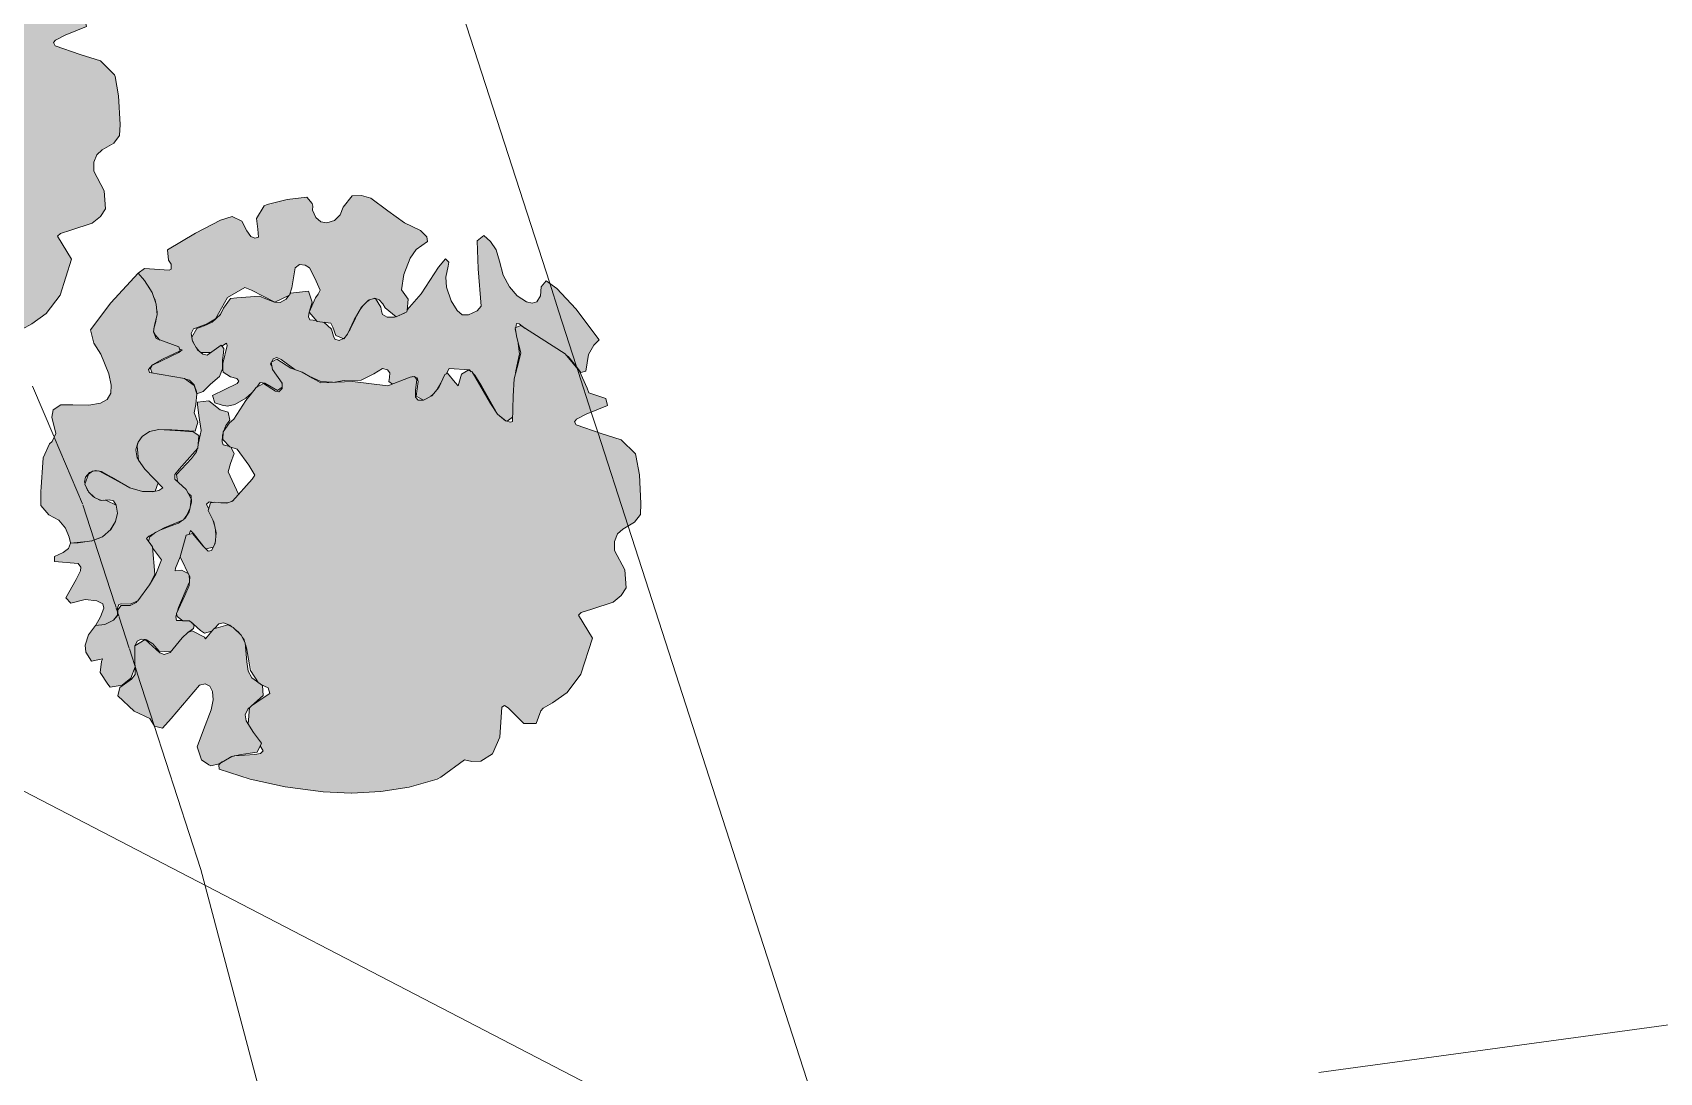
# Model space of a CAD drawing. Header units: metres. Extents: x -490 to 202, y -217 to 332.
# Drawn here: x -142.73 to -122.53, y 56.35 to 69.27 of the extents above; entities that cross this region are included whole.
import ezdxf

# ---------------------------------------------------------------- set-up
doc = ezdxf.new("R2010")
doc.units = ezdxf.units.M
doc.layers.add('1 arbol_dwg', color=8, linetype='Continuous', lineweight=9, true_color=0x767676)
doc.layers.add('C-TOPO-MAJR', color=66, linetype='Continuous', lineweight=18, true_color=0x647b04)
for name, color, linetype, lineweight in [('A-DETL-GENF', 7, 'Continuous', 9), ('A-DETL-THIN', 7, 'Continuous', 9), ('G-ANNO-TEXT', 7, 'Continuous', 9)]:
    doc.layers.add(name, color=color, linetype=linetype, lineweight=lineweight)

# ---------------------------------------------------------------- blocks, each defined once
blk = doc.blocks.new('1 arbol_dwg-V97-PLANTA DE MURO PERIMETRAL')
at = {"layer": 'A-DETL-GENF', "true_color": 0x004c00, "transparency": 33554483}
for points in [[(-4.917, 6.694), (-4.838, 6.722), (-4.635, 6.907), (-4.597, 7.002), (-4.601, 7.11), (-4.581, 7.254), (-4.616, 7.297), (-4.79, 7.173), (-4.848, 7.188), (-4.91, 7.241), (-4.973, 7.345), (-4.987, 7.442), (-4.958, 7.499), (-4.788, 7.561), (-4.684, 7.626), (-4.538, 7.89), (-4.323, 8.013), (-4.239, 7.981), (-3.95, 7.832), (-3.769, 7.917), (-3.735, 8.023), (-3.695, 8.258), (-3.641, 8.297), (-3.572, 8.292), (-3.52, 8.258), (-3.405, 8.023), (-3.386, 7.981), (-3.523, 7.708), (-3.425, 7.592), (-3.255, 7.572), (-3.227, 7.522), (-3.192, 7.419), (-3.094, 7.377), (-3.045, 7.433), (-2.963, 7.61), (-2.871, 7.77), (-2.784, 7.854), (-2.708, 7.879), (-2.652, 7.861), (-2.581, 7.76), (-2.443, 7.651), (-2.304, 7.727), (-2.294, 7.868), (-2.377, 7.984), (-2.348, 8.175), (-2.268, 8.376), (-2.194, 8.484), (-2.052, 8.586), (-2.062, 8.643), (-2.16, 8.729), (-2.34, 8.816), (-2.759, 9.123), (-2.874, 9.157), (-2.989, 9.15), (-3.1, 9.012), (-3.136, 8.914), (-3.208, 8.846), (-3.302, 8.817), (-3.378, 8.829), (-3.442, 8.881), (-3.482, 8.972), (-3.484, 9.058), (-3.55, 9.135), (-3.794, 9.105), (-4.083, 9.026), (-4.178, 8.871), (-4.154, 8.638), (-4.196, 8.624), (-4.247, 8.647), (-4.296, 8.717), (-4.36, 8.837), (-4.479, 8.895), (-4.622, 8.848), (-4.933, 8.69), (-5.283, 8.479), (-5.269, 8.352), (-5.235, 8.301), (-5.237, 8.242), (-5.263, 8.228), (-5.569, 8.251), (-5.648, 8.191), (-5.532, 8.042), (-5.474, 7.95), (-5.422, 7.805), (-5.41, 7.673), (-5.454, 7.471), (-5.416, 7.404), (-5.376, 7.361), (-5.141, 7.277), (-5.123, 7.247), (-5.099, 7.238), (-5.142, 7.204), (-5.478, 7.038), (-5.494, 7.009), (-5.474, 6.951), (-5.008, 6.863), (-4.946, 6.793), (-4.922, 6.722)], [(-5.995, 3.049), (-5.843, 3.077), (-5.739, 3.161), (-5.685, 3.304), (-5.686, 3.563), (-5.658, 3.621), (-5.608, 3.647), (-5.544, 3.639), (-5.466, 3.589), (-5.377, 3.498), (-5.243, 3.49), (-5.029, 3.731), (-4.958, 3.779), (-4.949, 3.817), (-5.005, 3.864), (-5.026, 3.875), (-5.171, 3.879), (-5.176, 3.938), (-5.158, 3.993), (-5.144, 4.039), (-5.008, 4.382), (-5.026, 4.463), (-5.125, 4.502), (-5.187, 4.494), (-5.181, 4.526), (-5.105, 4.74), (-5.049, 4.937), (-5.009, 4.958), (-4.995, 4.994), (-4.943, 4.937), (-4.803, 4.766), (-4.714, 4.789), (-4.69, 4.856), (-4.681, 4.94), (-4.697, 5.061), (-4.718, 5.128), (-4.779, 5.246), (-4.779, 5.282), (-4.797, 5.324), (-4.763, 5.35), (-4.533, 5.341), (-4.463, 5.372), (-4.399, 5.446), (-4.529, 5.724), (-4.46, 5.964), (-4.507, 6.034), (-4.594, 6.073), (-4.604, 6.096), (-4.589, 6.221), (-4.559, 6.299), (-4.51, 6.379), (-4.529, 6.465), (-4.628, 6.496), (-4.769, 6.604), (-4.909, 6.589), (-4.91, 6.559), (-4.863, 6.238), (-4.92, 5.972), (-5.051, 5.819), (-5.17, 5.689), (-5.157, 5.604), (-5.042, 5.491), (-5.026, 5.461), (-4.989, 5.425), (-4.989, 5.333), (-5.013, 5.229), (-5.084, 5.129), (-5.096, 5.124), (-5.146, 5.086), (-5.364, 5.006), (-5.491, 4.927), (-5.505, 4.909), (-5.515, 4.856), (-5.355, 4.633), (-5.439, 4.436), (-5.505, 4.32), (-5.673, 4.1), (-5.746, 4.063), (-5.858, 4.063), (-5.898, 4.01), (-5.905, 3.935), (-5.954, 3.881), (-6.061, 3.829), (-6.175, 3.815), (-6.265, 3.7), (-6.305, 3.573), (-6.295, 3.483), (-6.226, 3.371), (-6.09, 3.402), (-6.102, 3.37), (-6.12, 3.233), (-6.023, 3.086)]]:
    blk.add_hatch(color=98, dxfattribs=at).paths.add_polyline_path(points)
at = {"layer": 'A-DETL-GENF', "true_color": 0x2f4c26, "transparency": 33554483}
for points in [[(-1.065, 6.352), (-0.997, 6.404), (-0.979, 6.877), (-0.912, 7.203), (-0.955, 7.54), (-0.947, 7.568), (-0.917, 7.563), (-0.812, 7.487), (-0.303, 7.154), (-0.149, 6.959), (-0.086, 6.976), (-0.051, 7.188), (0.012, 7.297), (0.078, 7.362), (-0.21, 7.747), (-0.477, 8.023), (-0.578, 8.095), (-0.64, 8.022), (-0.651, 7.909), (-0.696, 7.835), (-0.752, 7.818), (-0.825, 7.835), (-0.939, 7.91), (-1.037, 8.023), (-1.114, 8.165), (-1.2, 8.481), (-1.27, 8.585), (-1.353, 8.66), (-1.437, 8.593), (-1.406, 8.023), (-1.386, 7.781), (-1.435, 7.725), (-1.545, 7.672), (-1.622, 7.674), (-1.686, 7.727), (-1.759, 7.847), (-1.817, 8.023), (-1.825, 8.143), (-1.787, 8.329), (-1.828, 8.371), (-1.915, 8.267), (-2.16, 7.903), (-2.34, 7.696), (-2.464, 7.646), (-2.569, 7.651), (-2.613, 7.679), (-2.652, 7.802), (-2.708, 7.875), (-2.772, 7.858), (-2.851, 7.789), (-2.892, 7.734), (-3.001, 7.522), (-3.056, 7.419), (-3.094, 7.377), (-3.15, 7.355), (-3.204, 7.37), (-3.227, 7.431), (-3.255, 7.506), (-3.342, 7.582), (-3.513, 7.612), (-3.532, 7.648), (-3.504, 7.769), (-3.484, 7.833), (-3.53, 7.968), (-3.755, 7.942), (-3.769, 7.917), (-3.807, 7.869), (-3.881, 7.829), (-3.96, 7.832), (-4.139, 7.905), (-4.498, 7.877), (-4.684, 7.624), (-4.729, 7.583), (-4.91, 7.509), (-4.92, 7.499), (-4.98, 7.395), (-4.96, 7.325), (-4.891, 7.225), (-4.871, 7.208), (-4.742, 7.207), (-4.616, 7.297), (-4.606, 7.285), (-4.549, 7.322), (-4.541, 7.294), (-4.595, 7.07), (-4.589, 6.96), (-4.499, 6.902), (-4.421, 6.885), (-4.395, 6.849), (-4.415, 6.822), (-4.723, 6.674), (-4.694, 6.583), (-4.537, 6.538), (-4.418, 6.577), (-4.302, 6.642), (-4.199, 6.752), (-4.131, 6.834), (-4.067, 6.82), (-3.918, 6.736), (-3.859, 6.775), (-3.864, 6.834), (-3.984, 7.012), (-4.001, 7.061), (-3.979, 7.109), (-3.968, 7.126), (-3.924, 7.145), (-3.87, 7.121), (-3.681, 6.987), (-3.608, 6.962), (-3.504, 6.904), (-3.378, 6.846), (-3.205, 6.838), (-3.045, 6.859), (-2.879, 6.861), (-2.613, 7.006), (-2.544, 6.982), (-2.52, 6.952), (-2.534, 6.848), (-2.489, 6.814), (-2.215, 6.907), (-2.182, 6.893), (-2.168, 6.844), (-2.194, 6.663), (-2.1, 6.616), (-1.982, 6.688), (-1.906, 6.794), (-1.783, 7.008), (-1.526, 6.986), (-1.465, 6.925), (-1.271, 6.598), (-1.182, 6.44), (-1.081, 6.357)], [(-6.173, 3.819), (-6.061, 3.829), (-5.954, 3.881), (-5.905, 3.943), (-5.901, 4.033), (-5.887, 4.077), (-5.853, 4.083), (-5.745, 4.08), (-5.651, 4.123), (-5.505, 4.32), (-5.439, 4.453), (-5.47, 4.792), (-5.543, 4.897), (-5.515, 4.927), (-5.323, 5.028), (-5.084, 5.129), (-5.042, 5.187), (-4.999, 5.278), (-4.989, 5.388), (-5.049, 5.505), (-5.19, 5.634), (-5.19, 5.689), (-5.085, 5.819), (-4.904, 6.018), (-4.892, 6.177), (-4.963, 6.22), (-5.389, 6.25), (-5.506, 6.223), (-5.595, 6.163), (-5.648, 6.091), (-5.657, 6.044), (-5.644, 5.871), (-5.564, 5.759), (-5.339, 5.527), (-5.389, 5.492), (-5.47, 5.476), (-5.594, 5.48), (-5.749, 5.524), (-6.133, 5.737), (-6.214, 5.733), (-6.265, 5.695), (-6.308, 5.572), (-6.262, 5.477), (-6.189, 5.404), (-6.104, 5.37), (-6.005, 5.375), (-5.953, 5.364), (-5.918, 5.31), (-5.904, 5.209), (-5.926, 5.106), (-5.986, 5.008), (-6.089, 4.917), (-6.22, 4.866), (-6.486, 4.84), (-6.51, 4.771), (-6.578, 4.723), (-6.686, 4.674), (-6.685, 4.61), (-6.391, 4.587), (-6.359, 4.541), (-6.362, 4.495), (-6.415, 4.387), (-6.546, 4.159), (-6.482, 4.095), (-6.304, 4.137), (-6.161, 4.123), (-6.086, 4.086), (-6.073, 4.032), (-6.113, 3.924)], [(-4.744, 2.072), (-4.642, 2.1), (-4.485, 2.191), (-4.369, 2.216), (-4.167, 2.245), (-4.116, 2.354), (-4.306, 2.633), (-4.316, 2.706), (-4.285, 2.775), (-4.093, 2.948), (-4.104, 3.07), (-4.236, 3.168), (-4.281, 3.247), (-4.296, 3.363), (-4.323, 3.614), (-4.366, 3.696), (-4.465, 3.791), (-4.532, 3.825), (-4.705, 3.774), (-4.811, 3.652), (-4.848, 3.681), (-4.976, 3.751), (-5.031, 3.73), (-5.14, 3.614), (-5.251, 3.48), (-5.324, 3.454), (-5.377, 3.478), (-5.558, 3.643), (-5.686, 3.563), (-5.689, 3.443), (-5.682, 3.209), (-5.729, 3.15), (-5.873, 3.048), (-5.899, 2.942), (-5.697, 2.754), (-5.503, 2.66), (-5.442, 2.565), (-5.344, 2.542), (-5.238, 2.66), (-4.884, 3.075), (-4.815, 3.093), (-4.758, 3.062), (-4.723, 2.997), (-4.714, 2.891), (-4.739, 2.769), (-4.912, 2.309), (-4.848, 2.139), (-4.768, 2.085)]]:
    blk.add_hatch(color=89, dxfattribs=at).paths.add_polyline_path(points)
at = {"layer": 'A-DETL-GENF', "true_color": 0x424c26, "transparency": 33554483}
blk.add_hatch(color=69, dxfattribs=at).paths.add_polyline_path([(-6.486, 4.842), (-6.219, 4.869), (-6.089, 4.917), (-5.986, 5.015), (-5.926, 5.106), (-5.904, 5.209), (-5.919, 5.311), (-6.041, 5.37), (-6.121, 5.372), (-6.205, 5.416), (-6.275, 5.495), (-6.312, 5.595), (-6.302, 5.66), (-6.249, 5.716), (-6.18, 5.74), (-6.101, 5.727), (-5.749, 5.524), (-5.594, 5.48), (-5.437, 5.483), (-5.399, 5.588), (-5.515, 5.709), (-5.606, 5.819), (-5.657, 5.897), (-5.675, 5.997), (-5.644, 6.097), (-5.564, 6.187), (-5.506, 6.223), (-5.389, 6.25), (-4.936, 6.236), (-4.91, 6.351), (-4.95, 6.455), (-4.917, 6.694), (-4.949, 6.795), (-5.071, 6.884), (-5.505, 6.956), (-5.518, 6.993), (-5.467, 7.051), (-5.343, 7.125), (-5.123, 7.227), (-5.141, 7.277), (-5.423, 7.378), (-5.455, 7.461), (-5.444, 7.547), (-5.41, 7.673), (-5.422, 7.805), (-5.474, 7.95), (-5.569, 8.101), (-5.648, 8.191), (-5.985, 7.823), (-6.238, 7.488), (-6.196, 7.32), (-6.112, 7.184), (-6.01, 6.94), (-5.98, 6.801), (-5.987, 6.699), (-6.033, 6.624), (-6.116, 6.577), (-6.261, 6.551), (-6.608, 6.558), (-6.703, 6.493), (-6.719, 6.404), (-6.667, 6.2), (-6.715, 6.102), (-6.748, 6.071), (-6.828, 5.899), (-6.855, 5.306), (-6.757, 5.189), (-6.631, 5.122), (-6.548, 5.025), (-6.492, 4.866), (-6.487, 4.843)])
at = {"layer": 'A-DETL-GENF', "true_color": 0x4f7f3f, "transparency": 33554483}
blk.add_hatch(color=87, dxfattribs=at).paths.add_polyline_path([(-2.996, 1.735), (-2.631, 1.754), (-2.28, 1.81), (-1.935, 1.907), (-1.888, 1.933), (-1.593, 2.146), (-1.503, 2.126), (-1.391, 2.132), (-1.245, 2.221), (-1.153, 2.43), (-1.129, 2.801), (-1.096, 2.821), (-1.051, 2.795), (-0.856, 2.598), (-0.705, 2.601), (-0.644, 2.757), (-0.617, 2.789), (-0.5, 2.856), (-0.319, 2.984), (-0.148, 3.213), (-0.005, 3.658), (-0.179, 3.943), (-0.143, 3.976), (0.252, 4.107), (0.353, 4.188), (0.415, 4.282), (0.398, 4.507), (0.27, 4.749), (0.27, 4.861), (0.308, 4.955), (0.373, 5.014), (0.528, 5.112), (0.59, 5.194), (0.598, 5.329), (0.579, 5.688), (0.528, 5.948), (0.352, 6.12), (-0.207, 6.309), (-0.229, 6.347), (-0.204, 6.377), (-0.084, 6.439), (0.18, 6.547), (0.161, 6.633), (-0.05, 6.706), (-0.072, 6.764), (-0.164, 6.976), (-0.345, 7.188), (-0.894, 7.54), (-0.963, 7.514), (-0.944, 7.394), (-0.893, 7.203), (-0.979, 6.877), (-0.998, 6.35), (-1.023, 6.339), (-1.086, 6.359), (-1.182, 6.44), (-1.271, 6.572), (-1.5, 6.964), (-1.549, 6.986), (-1.63, 6.937), (-1.672, 6.794), (-1.711, 6.832), (-1.803, 6.949), (-1.837, 6.931), (-1.913, 6.772), (-1.998, 6.669), (-2.101, 6.615), (-2.168, 6.616), (-2.202, 6.653), (-2.202, 6.736), (-2.186, 6.87), (-2.215, 6.907), (-2.268, 6.899), (-2.544, 6.794), (-2.983, 6.848), (-3.378, 6.831), (-3.608, 6.962), (-3.75, 7.012), (-3.926, 7.124), (-3.995, 7.084), (-3.979, 6.997), (-3.858, 6.826), (-3.86, 6.757), (-3.898, 6.718), (-3.942, 6.727), (-4.088, 6.82), (-4.183, 6.772), (-4.308, 6.61), (-4.46, 6.379), (-4.513, 6.333), (-4.589, 6.221), (-4.594, 6.126), (-4.507, 6.034), (-4.418, 6.006), (-4.27, 5.809), (-4.199, 5.683), (-4.232, 5.635), (-4.473, 5.361), (-4.547, 5.336), (-4.749, 5.341), (-4.779, 5.246), (-4.705, 5.102), (-4.678, 4.967), (-4.69, 4.834), (-4.737, 4.746), (-4.778, 4.74), (-4.848, 4.813), (-4.972, 4.958), (-5.049, 4.937), (-5.125, 4.667), (-5.004, 4.419), (-5.015, 4.312), (-5.066, 4.188), (-5.171, 3.965), (-5.163, 3.928), (-5.093, 3.875), (-5.007, 3.875), (-4.824, 3.721), (-4.731, 3.745), (-4.643, 3.837), (-4.587, 3.849), (-4.51, 3.821), (-4.446, 3.774), (-4.366, 3.696), (-4.316, 3.602), (-4.229, 3.223), (-4.125, 3.085), (-4.03, 3.04), (-4.01, 2.97), (-4.237, 2.82), (-4.262, 2.796), (-4.279, 2.591), (-4.116, 2.354), (-4.132, 2.321), (-4.096, 2.258), (-4.129, 2.225), (-4.306, 2.208), (-4.485, 2.186), (-4.512, 2.175), (-4.646, 2.085), (-4.642, 2.03), (-4.167, 1.889), (-3.82, 1.813), (-3.35, 1.752), (-3.001, 1.735)])
at = {"layer": 'A-DETL-THIN', "color": 76, "true_color": 0x3f7f00}
for p, q in [((-2.851, 7.789), (-2.892, 7.734)), ((-2.772, 7.858), (-2.805, 7.834)), ((-2.7, 7.877), (-2.729, 7.872)), ((-4.976, 7.364), (-4.96, 7.325)), ((-4.926, 7.268), (-4.891, 7.225)), ((-4.871, 7.208), (-4.742, 7.207)), ((-3.859, 6.808), (-3.861, 6.83)), ((-2.01, 6.663), (-1.982, 6.688)), ((-1.934, 6.746), (-1.887, 6.826)), ((-1.065, 6.352), (-0.997, 6.404)), ((-5.594, 5.48), (-5.453, 5.479)), ((-4.618, 5.341), (-4.533, 5.341)), ((-4.499, 5.352), (-4.463, 5.372)), ((-5.996, 5), (-5.926, 5.106)), ((-4.697, 5.061), (-4.718, 5.128)), ((-6.229, 4.865), (-6.089, 4.917)), ((-4.699, 4.817), (-4.687, 4.869)), ((-4.681, 4.94), (-4.684, 4.997)), ((-4.803, 4.766), (-4.714, 4.789)), ((-5.008, 4.382), (-5.013, 4.437)), ((-5.002, 3.871), (-5.026, 3.875)), ((-4.262, 2.796), (-4.279, 2.591)), ((-4.477, 2.193), (-4.512, 2.175))]:
    blk.add_line(p, q, dxfattribs=at)
at = {"layer": 'A-DETL-THIN', "color": 76, "true_color": 0x3f7f00, "flags": 128}
for points in [[(-5.056, 6.873), (-5.008, 6.863), (-4.949, 6.804), (-4.922, 6.722), (-4.917, 6.694), (-4.838, 6.722), (-4.747, 6.812), (-4.635, 6.907), (-4.597, 7.002), (-4.601, 7.11), (-4.585, 7.202), (-4.581, 7.254), (-4.616, 7.297), (-4.79, 7.173), (-4.845, 7.185), (-4.91, 7.241), (-4.973, 7.345), (-4.987, 7.442), (-4.958, 7.499), (-4.888, 7.524), (-4.788, 7.561), (-4.684, 7.626), (-4.538, 7.89), (-4.323, 8.013), (-4.239, 7.981), (-3.95, 7.832), (-3.769, 7.917), (-3.738, 8.009), (-3.695, 8.258), (-3.641, 8.297), (-3.572, 8.292), (-3.52, 8.258), (-3.451, 8.128), (-3.386, 7.981), (-3.413, 7.93), (-3.445, 7.883), (-3.523, 7.708), (-3.425, 7.592), (-3.255, 7.572), (-3.227, 7.522), (-3.192, 7.419), (-3.094, 7.377), (-3.045, 7.433), (-2.963, 7.61), (-2.871, 7.77), (-2.784, 7.854), (-2.708, 7.879), (-2.652, 7.861), (-2.61, 7.811), (-2.581, 7.76), (-2.443, 7.651), (-2.312, 7.713), (-2.304, 7.727), (-2.294, 7.868), (-2.377, 7.984), (-2.348, 8.175), (-2.268, 8.376), (-2.194, 8.484), (-2.052, 8.586), (-2.062, 8.643), (-2.141, 8.72), (-2.34, 8.816), (-2.544, 8.965), (-2.759, 9.123), (-2.874, 9.157), (-2.989, 9.15), (-3.1, 9.012), (-3.136, 8.914), (-3.208, 8.846), (-3.302, 8.817), (-3.378, 8.829), (-3.442, 8.881), (-3.482, 8.972), (-3.478, 9.025), (-3.484, 9.058), (-3.55, 9.135), (-3.794, 9.105), (-4.046, 9.043), (-4.083, 9.026), (-4.178, 8.871), (-4.159, 8.739), (-4.154, 8.638), (-4.196, 8.624), (-4.247, 8.647), (-4.296, 8.717), (-4.36, 8.837), (-4.479, 8.895), (-4.622, 8.848), (-4.933, 8.69), (-5.283, 8.479), (-5.269, 8.352), (-5.235, 8.301), (-5.237, 8.242), (-5.263, 8.228), (-5.569, 8.251), (-5.648, 8.191)], [(-0.332, 7.172), (-0.303, 7.154), (-0.211, 7.042), (-0.149, 6.959), (-0.086, 6.976), (-0.055, 7.18), (0.012, 7.297), (0.078, 7.362), (-0.21, 7.747), (-0.448, 8.002), (-0.578, 8.095), (-0.64, 8.022), (-0.651, 7.909), (-0.696, 7.835), (-0.752, 7.818), (-0.825, 7.835), (-0.939, 7.91), (-1.036, 8.02), (-1.114, 8.165), (-1.16, 8.341), (-1.2, 8.481), (-1.27, 8.585), (-1.353, 8.66), (-1.437, 8.593), (-1.425, 8.247), (-1.386, 7.781), (-1.435, 7.725), (-1.545, 7.672), (-1.622, 7.674), (-1.686, 7.727), (-1.759, 7.847), (-1.817, 8.019), (-1.825, 8.143), (-1.795, 8.278), (-1.787, 8.329), (-1.828, 8.371), (-1.915, 8.267), (-2.132, 7.935), (-2.304, 7.737)], [(-5.389, 6.25), (-5.227, 6.245), (-4.938, 6.229), (-4.906, 6.339), (-4.95, 6.455), (-4.932, 6.559), (-4.917, 6.694), (-4.949, 6.795), (-5.071, 6.884), (-5.505, 6.956), (-5.518, 6.993), (-5.467, 7.051), (-5.343, 7.125), (-5.123, 7.227), (-5.141, 7.277), (-5.423, 7.378), (-5.455, 7.461), (-5.444, 7.547), (-5.41, 7.673), (-5.422, 7.805), (-5.474, 7.95), (-5.569, 8.101), (-5.648, 8.191), (-5.985, 7.823), (-6.238, 7.488), (-6.196, 7.32), (-6.112, 7.184), (-6.01, 6.94), (-5.98, 6.801), (-5.987, 6.699), (-6.033, 6.624), (-6.116, 6.577), (-6.261, 6.551), (-6.458, 6.555), (-6.608, 6.558), (-6.703, 6.493), (-6.719, 6.404), (-6.667, 6.2), (-6.715, 6.102), (-6.748, 6.071), (-6.828, 5.899), (-6.854, 5.477), (-6.855, 5.306), (-6.757, 5.189), (-6.631, 5.122), (-6.548, 5.025), (-6.503, 4.914), (-6.486, 4.842), (-6.486, 4.84), (-6.279, 4.858)], [(-5.532, 8.042), (-5.505, 8.007), (-5.49, 7.976)], [(-5.459, 7.908), (-5.437, 7.861), (-5.432, 7.834)], [(-3.776, 7.914), (-3.807, 7.869), (-3.881, 7.829), (-3.955, 7.83), (-4.062, 7.873), (-4.139, 7.905), (-4.422, 7.885), (-4.498, 7.877), (-4.585, 7.755), (-4.625, 7.679), (-4.729, 7.583), (-4.827, 7.536), (-4.916, 7.506), (-4.98, 7.395)], [(-3.519, 7.718), (-3.518, 7.721), (-3.484, 7.833), (-3.53, 7.968), (-3.755, 7.942), (-3.764, 7.93)], [(-5.417, 7.753), (-5.409, 7.71), (-5.412, 7.694)], [(-3.433, 7.602), (-3.513, 7.612), (-3.532, 7.648), (-3.521, 7.706)], [(-2.445, 7.653), (-2.464, 7.646), (-2.556, 7.643), (-2.613, 7.679), (-2.626, 7.721), (-2.633, 7.77), (-2.698, 7.876)], [(-2.333, 7.703), (-2.34, 7.696), (-2.402, 7.671)], [(-5.422, 7.628), (-5.428, 7.59), (-5.45, 7.505)], [(-4.606, 2.121), (-4.646, 2.085), (-4.642, 2.03), (-4.256, 1.908), (-3.82, 1.813), (-3.35, 1.752), (-3.001, 1.735), (-2.996, 1.735), (-2.631, 1.754), (-2.28, 1.81), (-1.935, 1.907), (-1.888, 1.933), (-1.593, 2.146), (-1.503, 2.126), (-1.391, 2.132), (-1.245, 2.221), (-1.153, 2.43), (-1.129, 2.801), (-1.096, 2.821), (-1.051, 2.795), (-0.856, 2.598), (-0.705, 2.601), (-0.644, 2.757), (-0.617, 2.789), (-0.5, 2.856), (-0.319, 2.984), (-0.148, 3.213), (-0.005, 3.658), (-0.179, 3.943), (-0.143, 3.976), (-0.013, 4.02), (0.252, 4.107), (0.353, 4.188), (0.415, 4.282), (0.398, 4.507), (0.27, 4.749), (0.27, 4.861), (0.308, 4.955), (0.373, 5.014), (0.518, 5.099), (0.59, 5.194), (0.598, 5.329), (0.579, 5.688), (0.535, 5.928), (0.528, 5.948), (0.352, 6.12), (0.103, 6.201), (-0.207, 6.309), (-0.229, 6.347), (-0.204, 6.377), (-0.084, 6.439), (0.18, 6.547), (0.161, 6.633), (-0.05, 6.706), (-0.072, 6.764), (-0.164, 6.976), (-0.345, 7.188), (-0.894, 7.54), (-0.963, 7.514), (-0.944, 7.394), (-0.893, 7.203), (-0.922, 7.083), (-0.979, 6.877), (-0.991, 6.665), (-0.998, 6.35), (-1.023, 6.339), (-1.086, 6.359), (-1.182, 6.44), (-1.271, 6.572), (-1.5, 6.964), (-1.549, 6.986), (-1.63, 6.937), (-1.672, 6.794), (-1.711, 6.832), (-1.803, 6.949), (-1.837, 6.931), (-1.913, 6.772), (-1.998, 6.669), (-2.101, 6.615), (-2.168, 6.616), (-2.202, 6.653), (-2.202, 6.736), (-2.186, 6.87), (-2.215, 6.907), (-2.268, 6.899), (-2.544, 6.794), (-2.983, 6.848), (-3.378, 6.831), (-3.48, 6.889), (-3.608, 6.962), (-3.75, 7.012), (-3.926, 7.124), (-3.995, 7.084), (-3.979, 6.997), (-3.858, 6.826), (-3.86, 6.757), (-3.898, 6.718), (-3.942, 6.727), (-4.088, 6.82), (-4.183, 6.772), (-4.255, 6.678), (-4.308, 6.61), (-4.46, 6.379), (-4.513, 6.333), (-4.589, 6.221), (-4.594, 6.126), (-4.507, 6.034), (-4.418, 6.006), (-4.27, 5.809), (-4.199, 5.683), (-4.232, 5.635), (-4.473, 5.361), (-4.547, 5.336), (-4.695, 5.346), (-4.749, 5.341), (-4.779, 5.246), (-4.705, 5.102), (-4.678, 4.967), (-4.69, 4.834), (-4.737, 4.746), (-4.778, 4.74), (-4.838, 4.801), (-4.972, 4.958), (-5.049, 4.937), (-5.125, 4.667), (-5.004, 4.419), (-5.015, 4.312), (-5.066, 4.188), (-5.171, 3.965), (-5.163, 3.928), (-5.093, 3.875), (-5.007, 3.875), (-4.959, 3.833), (-4.874, 3.755), (-4.824, 3.721), (-4.731, 3.745)], [(-3.098, 7.379), (-3.15, 7.355), (-3.204, 7.37), (-3.221, 7.407), (-3.245, 7.497), (-3.342, 7.582)], [(-2.949, 7.634), (-3.012, 7.497), (-3.025, 7.477)], [(-0.951, 7.441), (-0.963, 7.492), (-0.961, 7.5)], [(-0.958, 7.516), (-0.947, 7.568), (-0.917, 7.563), (-0.841, 7.506)], [(-5.454, 7.471), (-5.436, 7.426), (-5.376, 7.361)], [(-4.606, 7.285), (-4.549, 7.322), (-4.541, 7.294), (-4.595, 7.07), (-4.595, 6.99), (-4.589, 6.96), (-4.499, 6.902), (-4.421, 6.885), (-4.395, 6.849), (-4.415, 6.822), (-4.723, 6.674), (-4.694, 6.583), (-4.605, 6.553), (-4.537, 6.538), (-4.447, 6.561), (-4.308, 6.637), (-4.233, 6.706)], [(-3.074, 7.399), (-3.083, 7.386), (-3.088, 7.383)], [(-0.959, 6.952), (-0.957, 6.98), (-0.909, 7.188), (-0.933, 7.353)], [(-5.131, 7.249), (-5.099, 7.238), (-5.142, 7.204), (-5.47, 7.047)], [(-3.987, 7.04), (-4.001, 7.061), (-3.994, 7.075)], [(-3.987, 7.089), (-3.968, 7.126), (-3.924, 7.145), (-3.87, 7.121), (-3.699, 6.996), (-3.681, 6.987)], [(-5.478, 7.038), (-5.494, 7.009), (-5.474, 6.951)], [(-3.522, 6.913), (-3.379, 6.846), (-3.231, 6.837)], [(-3.205, 6.838), (-3.089, 6.858), (-2.879, 6.861), (-2.72, 6.94), (-2.613, 7.006), (-2.552, 6.992), (-2.52, 6.952), (-2.524, 6.896), (-2.534, 6.848), (-2.489, 6.814)], [(-2.248, 6.902), (-2.239, 6.907), (-2.231, 6.905)], [(-2.209, 6.899), (-2.182, 6.893), (-2.168, 6.844), (-2.194, 6.663), (-2.101, 6.615)], [(-1.822, 6.939), (-1.783, 7.008), (-1.533, 6.992), (-1.509, 6.968)], [(-1.493, 6.953), (-1.465, 6.925), (-1.381, 6.792), (-1.182, 6.44), (-1.081, 6.357)], [(-4.174, 6.777), (-4.131, 6.834), (-4.074, 6.824), (-3.918, 6.736), (-3.859, 6.775)], [(-4.581, 6.232), (-4.559, 6.299), (-4.507, 6.367), (-4.529, 6.465), (-4.628, 6.496), (-4.769, 6.604), (-4.909, 6.589), (-4.91, 6.559), (-4.892, 6.422), (-4.863, 6.238), (-4.901, 6.062)], [(-5.645, 5.883), (-5.657, 5.897), (-5.675, 5.997), (-5.649, 6.085)], [(-5.647, 6.093), (-5.647, 6.094), (-5.641, 6.101)], [(-5.586, 6.168), (-5.58, 6.177), (-5.506, 6.223)], [(-4.51, 6.037), (-4.589, 6.061), (-4.604, 6.096), (-4.598, 6.179), (-4.59, 6.206)], [(-4.912, 6.009), (-4.92, 5.972), (-4.982, 5.891), (-5.17, 5.692), (-5.157, 5.604)], [(-4.399, 5.446), (-4.529, 5.724), (-4.5, 5.829), (-4.455, 5.952), (-4.494, 6.03)], [(-6.306, 5.579), (-6.312, 5.595), (-6.302, 5.66), (-6.249, 5.716), (-6.225, 5.725)], [(-6.199, 5.734), (-6.18, 5.74), (-6.154, 5.736)], [(-6.121, 5.73), (-6.101, 5.727), (-5.979, 5.657), (-5.749, 5.524)], [(-6.267, 5.487), (-6.275, 5.495), (-6.286, 5.527)], [(-5.437, 5.483), (-5.399, 5.588), (-5.41, 5.6)], [(-5.026, 5.461), (-4.989, 5.425), (-4.985, 5.35), (-4.997, 5.299)], [(-6.196, 5.412), (-6.205, 5.416), (-6.233, 5.448)], [(-6.109, 5.372), (-6.121, 5.372), (-6.158, 5.392)], [(-5.904, 5.209), (-5.919, 5.311), (-6.041, 5.37), (-6.074, 5.371)], [(-5.004, 5.266), (-5.013, 5.229), (-5.063, 5.148), (-5.078, 5.137)], [(-4.773, 5.267), (-4.797, 5.324), (-4.763, 5.35), (-4.706, 5.345)], [(-5.096, 5.124), (-5.146, 5.086), (-5.251, 5.049), (-5.364, 5.006)], [(-5.427, 4.973), (-5.502, 4.919), (-5.52, 4.864)], [(-5.014, 4.946), (-4.995, 4.994), (-4.959, 4.958), (-4.831, 4.794)], [(-5.469, 4.781), (-5.355, 4.633), (-5.429, 4.455), (-5.505, 4.32)], [(-5.026, 4.463), (-5.109, 4.505), (-5.187, 4.494), (-5.181, 4.526), (-5.125, 4.667)], [(-5.158, 3.993), (-5.144, 4.039), (-5.011, 4.351)], [(-5.658, 4.12), (-5.673, 4.1), (-5.746, 4.063), (-5.858, 4.063), (-5.898, 4.01), (-5.898, 3.943), (-5.954, 3.881)], [(-5.099, 3.88), (-5.171, 3.879), (-5.179, 3.923), (-5.169, 3.956)], [(-5.03, 3.73), (-5.029, 3.731), (-4.958, 3.779), (-4.949, 3.817), (-4.975, 3.847)], [(-4.697, 3.777), (-4.643, 3.837), (-4.587, 3.849), (-4.51, 3.821), (-4.485, 3.801)], [(-6.175, 3.815), (-6.265, 3.7), (-6.305, 3.573), (-6.295, 3.483), (-6.226, 3.371), (-6.126, 3.393), (-6.09, 3.402), (-6.102, 3.37), (-6.12, 3.233), (-6.023, 3.086), (-5.995, 3.049), (-5.843, 3.077), (-5.739, 3.161), (-5.685, 3.304)], [(-5.682, 3.566), (-5.658, 3.621), (-5.608, 3.647), (-5.561, 3.641)], [(-5.555, 3.64), (-5.544, 3.639), (-5.466, 3.589), (-5.387, 3.498), (-5.243, 3.49)], [(-4.43, 3.757), (-4.395, 3.729), (-4.382, 3.711)], [(-4.351, 3.667), (-4.331, 3.638), (-4.325, 3.618)], [(-5.686, 3.533), (-5.688, 3.552), (-5.686, 3.556)], [(-4.315, 3.581), (-4.302, 3.537), (-4.252, 3.258), (-4.151, 3.105)], [(-4.125, 3.085), (-4.03, 3.04), (-4.01, 2.97), (-4.094, 2.917), (-4.237, 2.82)], [(-4.132, 2.321), (-4.096, 2.258), (-4.129, 2.225), (-4.197, 2.215), (-4.453, 2.198)]]:
    blk.add_lwpolyline(points, dxfattribs=at)
for points in [[(-6.415, 4.387), (-6.546, 4.159), (-6.482, 4.095), (-6.304, 4.137), (-6.161, 4.123), (-6.086, 4.086), (-6.073, 4.032), (-6.113, 3.924), (-6.173, 3.819), (-6.175, 3.815), (-6.061, 3.829), (-5.954, 3.881), (-5.905, 3.943), (-5.901, 4.033), (-5.887, 4.077), (-5.853, 4.083), (-5.745, 4.08), (-5.651, 4.123), (-5.505, 4.32), (-5.439, 4.453), (-5.47, 4.792), (-5.543, 4.897), (-5.515, 4.927), (-5.323, 5.028), (-5.084, 5.129), (-5.042, 5.187), (-4.999, 5.278), (-4.989, 5.388), (-5.049, 5.505), (-5.19, 5.634), (-5.19, 5.689), (-5.139, 5.759), (-4.904, 6.018), (-4.892, 6.177), (-4.963, 6.22), (-5.122, 6.232), (-5.389, 6.25), (-5.506, 6.223), (-5.595, 6.163), (-5.648, 6.091), (-5.657, 6.044), (-5.644, 5.871), (-5.564, 5.759), (-5.339, 5.527), (-5.389, 5.492), (-5.47, 5.476), (-5.594, 5.48), (-5.749, 5.524), (-5.938, 5.63), (-6.133, 5.737), (-6.214, 5.733), (-6.265, 5.695), (-6.308, 5.572), (-6.262, 5.477), (-6.189, 5.404), (-6.104, 5.37), (-6.005, 5.375), (-5.953, 5.364), (-5.918, 5.31), (-5.904, 5.209), (-5.926, 5.106), (-5.986, 5.008), (-6.089, 4.917), (-6.22, 4.866), (-6.391, 4.843), (-6.486, 4.84), (-6.51, 4.771), (-6.578, 4.723), (-6.686, 4.674), (-6.685, 4.61), (-6.391, 4.587), (-6.359, 4.541), (-6.362, 4.495)], [(-4.884, 3.075), (-4.815, 3.093), (-4.758, 3.062), (-4.723, 2.997), (-4.714, 2.891), (-4.739, 2.769), (-4.835, 2.519), (-4.912, 2.309), (-4.859, 2.146), (-4.768, 2.085), (-4.744, 2.072), (-4.642, 2.1), (-4.485, 2.191), (-4.369, 2.216), (-4.167, 2.245), (-4.116, 2.354), (-4.213, 2.489), (-4.306, 2.633), (-4.316, 2.706), (-4.285, 2.775), (-4.2, 2.853), (-4.093, 2.948), (-4.104, 3.07), (-4.236, 3.168), (-4.281, 3.247), (-4.296, 3.363), (-4.316, 3.602), (-4.366, 3.696), (-4.465, 3.791), (-4.532, 3.825), (-4.705, 3.774), (-4.811, 3.652), (-4.824, 3.669), (-4.976, 3.751), (-5.031, 3.73), (-5.101, 3.661), (-5.251, 3.48), (-5.324, 3.454), (-5.377, 3.478), (-5.558, 3.643), (-5.686, 3.563), (-5.689, 3.443), (-5.682, 3.209), (-5.729, 3.15), (-5.873, 3.048), (-5.899, 2.942), (-5.697, 2.754), (-5.503, 2.66), (-5.442, 2.565), (-5.344, 2.542), (-5.238, 2.66)]]:
    blk.add_lwpolyline(points, close=True, dxfattribs=at)

msp = doc.modelspace()

# ---------------------------------------------------------------- linework, layer by layer
at = {"layer": 'C-TOPO-MAJR', "color": 9, "true_color": 0xcbd3ab}
for p, q in [((-135.969, 65.103), (-135.973, 65.117)), ((-135.955, 65.062), (-135.969, 65.103)), ((-135.791, 64.553), (-135.954, 65.057)), ((-142.466, 64.254), (-142.73, 64.875)), ((-135.71, 64.303), (-135.791, 64.553)), ((-135.334, 63.139), (-135.71, 64.303)), ((-142.109, 63.413), (-142.461, 64.242)), ((-141.963, 62.967), (-142.104, 63.402)), ((-141.707, 62.173), (-141.963, 62.965)), ((-141.692, 62.126), (-141.705, 62.167)), ((-141.675, 62.073), (-141.69, 62.12)), ((-141.67, 62.058), (-141.675, 62.073)), ((-141.656, 62.016), (-141.67, 62.058)), ((-141.529, 61.622), (-141.654, 62.009)), ((-141.431, 61.317), (-141.527, 61.614)), ((-141.218, 60.661), (-141.429, 61.313))]:
    msp.add_line(p, q, dxfattribs=at)
at = {"layer": 'C-TOPO-MAJR', "color": 9, "true_color": 0xcbd3ab, "flags": 128}
for points in [[(-136.308, 66.153), (-137.528, 69.929), (-135.444, 70.213)], [(-135.979, 65.134), (-136.194, 65.8), (-136.308, 66.153)], [(-132.125, 53.208), (-132.709, 55.014), (-133.784, 58.342), (-135.118, 62.471), (-135.334, 63.139)], [(-138.356, 50.256), (-140.641, 58.873), (-141.218, 60.661)], [(-126.757, 56.354), (-121.772, 57.033), (-121.067, 57.129)]]:
    msp.add_lwpolyline(points, dxfattribs=at)
at = {"layer": 'G-ANNO-TEXT'}
msp.add_line((-114.826, 45.316), (-160.881, 69.205), dxfattribs=at)

# ---------------------------------------------------------------- block references
at = {"layer": '1 arbol_dwg', "color": 76, "true_color": 0x3f7f00}
for p in [(-142.24, 62.795), (-135.772, 58.088)]:
    msp.add_blockref('1 arbol_dwg-V97-PLANTA DE MURO PERIMETRAL', p, dxfattribs=at)

doc.saveas('drawing.dxf')
